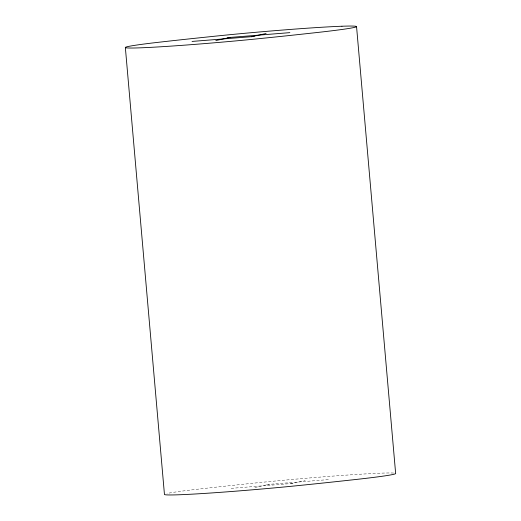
<?xml version="1.0" encoding="UTF-8"?>
<svg xmlns="http://www.w3.org/2000/svg" width="521" height="521" viewBox="0 0 521 521"><rect width="100%" height="100%" fill="white"/><g stroke="black" fill="none" stroke-linecap="round" stroke-linejoin="round"><path stroke-width="0.39" stroke-dasharray="2.6 1.95" d="M254.919 487.493L269.539 484.25M290.562 483.683L305.182 480.434M266.798 484.543L328.946 479.574M231.155 488.353L293.303 483.384M393.629 473.055A98.189 3.087 -5 0 0 246.387 483.924A258.859 8.134 -5 0 0 190.973 489.981A98.189 3.087 -5 0 0 167.013 493.485"/><path stroke-width="0.78" d="M215.818 40.566L230.438 37.317M251.461 36.75L266.081 33.507M227.697 37.616L289.845 32.647M192.054 41.426L254.202 36.457M356.54 26.486L395.641 473.42A98.189 3.087 -5 0 1 349.357 480.193A258.859 8.134 -5 0 1 290.431 486.373A98.189 3.087 -5 0 1 164.46 494.514L125.359 47.58M341.939 26.232A98.189 3.087 -5 0 0 207.286 36.998A258.859 8.134 -5 0 0 151.871 43.048A98.189 3.087 -5 0 0 139.96 47.841A98.189 3.087 -5 0 0 251.33 39.44A258.859 8.134 -5 0 0 310.255 33.259A98.189 3.087 -5 0 0 341.939 26.232"/></g></svg>
